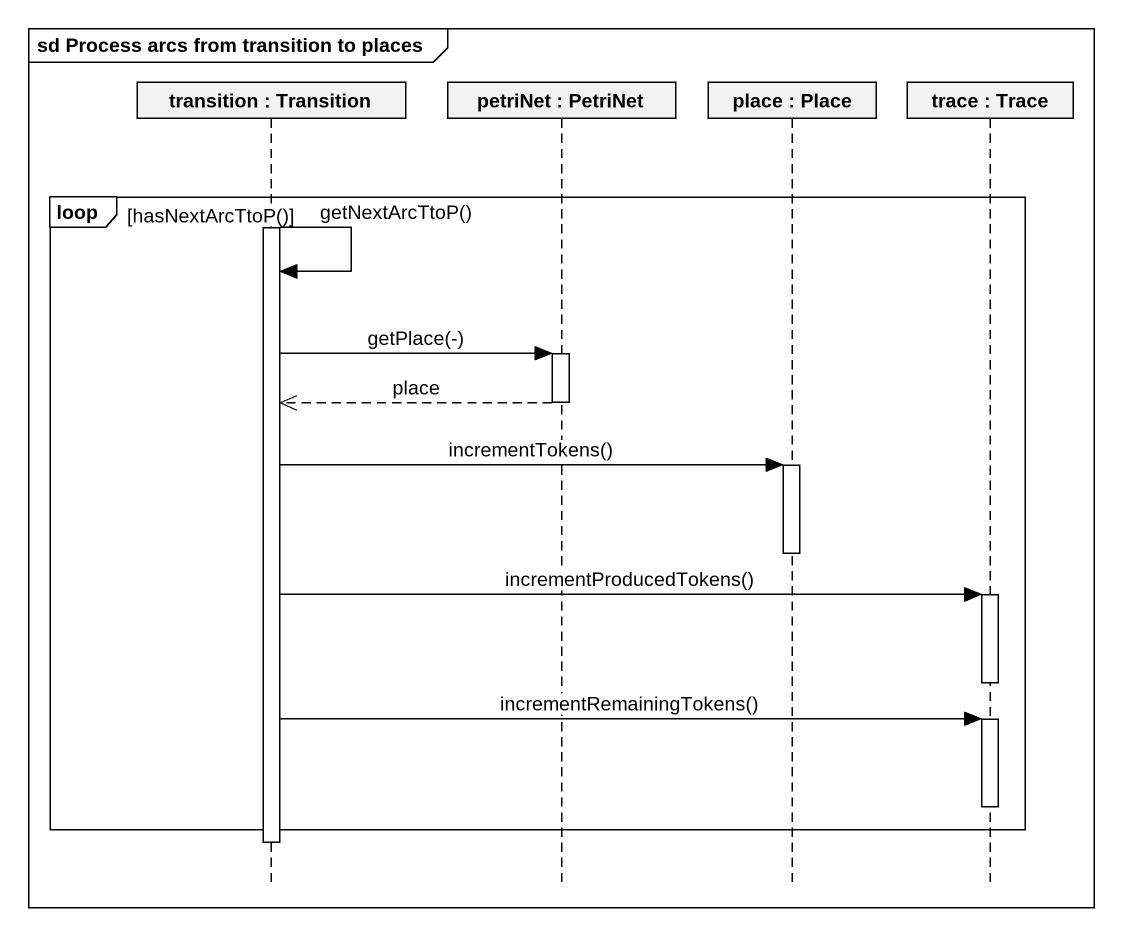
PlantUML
@startuml
mainframe sd Process arcs from transition to places
hide footbox
participant "transition : Transition" as transition
participant "petriNet : PetriNet" as petriNet
participant "place : Place" as place
participant "trace : Trace" as trace

loop hasNextArcTtoP()
  activate transition
  transition -> transition : getNextArcTtoP()
  transition -> petriNet : getPlace(-)
  activate petriNet
  petriNet -->> transition : place
  deactivate petriNet
  transition -> place : incrementTokens()
  activate place
  deactivate place
  transition -> trace : incrementProducedTokens()
  activate trace
  deactivate trace
  transition -> trace : incrementRemainingTokens()
  activate trace
  deactivate trace
end
deactivate transition
@enduml
